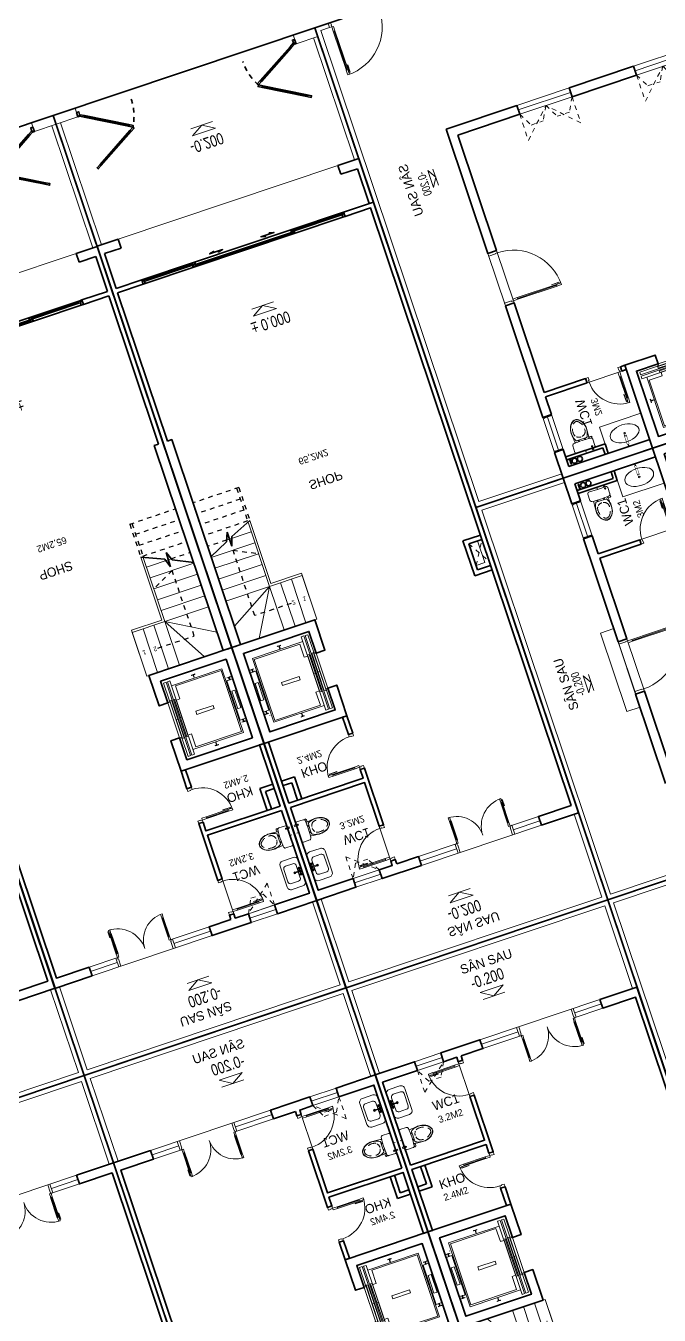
# Model space of a CAD drawing. Header units: metres. Extents: x 551291 to 569219, y 2064429 to 2066248.
# Drawn here: x 552777.28 to 552791.05, y 2065712.37 to 2065740.4 of the extents above; entities that cross this region are included whole.
import ezdxf

# ---------------------------------------------------------------- set-up
doc = ezdxf.new("R2010")
doc.units = ezdxf.units.M
for name, pattern in [('$AUDIT_BAD_LTYPE2', [0]), ('CENTER', [2, 1.25, -0.25, 0.25, -0.25]), ('DASHDOT2', [0.5, 0.25, -0.125, 0, -0.125]), ('HIDDEN', [0.375, 0.25, -0.125]), ('HIDDEN2', [0.1875, 0.125, -0.0625]), ('xref-thap C (mb tang 32-2)$0$HIDDEN', [0.375, 0.25, -0.125])]:
    doc.linetypes.add(name, pattern=pattern)
doc.layers.get('0').update_dxf_attribs({"linetype": 'CONTINUOUS'})
doc.layers.get('DEFPOINTS').update_dxf_attribs({"linetype": 'CONTINUOUS'})
for name, color, linetype in [('-AREA', 2, 'CONTINUOUS'), ('1-NETMANH', 8, 'CONTINUOUS'), ('APOLIC', 7, 'CONTINUOUS'), ('ChiaLo', 128, 'CENTER'), ('datOlienke', 42, 'CONTINUOUS'), ('LoLK', 6, 'CONTINUOUS'), ('TEXT25', 2, 'CONTINUOUS'), ('ViaHeS', 32, 'CONTINUOUS')]:
    doc.layers.add(name, color=color, linetype=linetype)
for name, color, linetype, lineweight in [('-CONCRETE', 1, 'CONTINUOUS', 35), ('-DIM', 9, 'CONTINUOUS', 13), ('-DOOR', 137, 'CONTINUOUS', 9), ('-FURNITURE', 46, 'CONTINUOUS', 9), ('-HATCH', 8, 'CONTINUOUS', 5), ('-HIDE', 3, 'HIDDEN', 13), ('-KH', 143, 'CONTINUOUS', 13), ('-LINE1', 7, 'CONTINUOUS', 18), ('-LINE2', 252, 'CONTINUOUS', 9), ('-TEXT', 7, 'CONTINUOUS', 15), ('-WALL', 4, 'CONTINUOUS', 35), ('text', 7, 'CONTINUOUS', 25)]:
    doc.layers.add(name, color=color, linetype=linetype, lineweight=lineweight)
doc.styles.add('1', font='arial.ttf')
doc.styles.add('SVN_AVO_thuong', font='')
doc.styles.add('T1', font='', dxfattribs={"height": 200})
doc.styles.add('vnavanth', font='', dxfattribs={"width": 0.8})
doc.styles.get('SVN_AVO_thuong').set_extended_font_data('SVN-Avo')
doc.styles.get('T1').set_extended_font_data('VNgeometric Light')
doc.styles.get('vnavanth').set_extended_font_data('.VnAvantH')

# ---------------------------------------------------------------- blocks, each defined once
blk = doc.blocks.new('X-5M-DH-2-CORE$0$A$C75E80C28')
at = {"layer": '-LINE2', "linetype": 'Continuous', "ltscale": 2}
for p, q in [((-731, -149), (731, -149)), ((-731, -1305), (-731, -149)), ((-700, -179), (700, -179)), ((-700, -1225), (-700, -179)), ((-557, -112), (-560, -112)), ((-510, -22), (-510, -51)), ((-507, -22), (-510, -22)), ((-510, -109), (-510, -79)), ((-507, -22), (-507, -51)), ((-507, -109), (-507, -79)), ((-456, -57), (-501, -57)), ((-456, -60), (-501, -60)), ((-456, -70), (-501, -70)), ((-456, -73), (-501, -73)), ((-453, -63), (-453, -67)), ((-450, -63), (-450, -67)), ((450, -63), (450, -67)), ((453, -63), (453, -67)), ((456, -57), (501, -57)), ((456, -60), (501, -60)), ((456, -70), (501, -70)), ((456, -73), (501, -73)), ((457, -112), (460, -112)), ((507, -22), (510, -22)), ((507, -22), (507, -51)), ((507, -109), (507, -79)), ((510, -22), (510, -51)), ((510, -109), (510, -79)), ((700, -1225), (700, -179)), ((731, -1305), (731, -149)), ((840, -1305), (-840, -1305)), ((-840, -1365), (-840, -1305)), ((840, -1365), (-840, -1365)), ((840, -1395), (-840, -1395)), ((-840, -1395), (-840, -1455)), ((-700, -1225), (-400, -1225)), ((425, -1309), (-425, -1309)), ((-425, -1343), (-425, -1309)), ((425, -1343), (-425, -1343)), ((-400, -1305), (-400, -1225)), ((0, -1309), (0, -1343)), ((700, -1225), (400, -1225)), ((400, -1305), (400, -1225)), ((425, -1343), (425, -1309)), ((840, -1365), (840, -1305)), ((840, -1395), (840, -1455)), ((-840, -1455), (-435, -1455)), ((-435, -1450), (-435, -1460)), ((-435, -1450), (-400, -1450)), ((-435, -1460), (-425, -1460)), ((-435, -1490), (-435, -1500)), ((-435, -1490), (-425, -1490)), ((-435, -1500), (-400, -1500)), ((-433, -1452), (-433, -1458)), ((-433, -1452), (-402, -1452)), ((-433, -1458), (-425, -1458)), ((-433, -1492), (-433, -1498)), ((-433, -1492), (-425, -1492)), ((-433, -1498), (-402, -1498)), ((430, -1406), (-430, -1406)), ((-430, -1406), (-430, -1446)), ((430, -1446), (-430, -1446)), ((-425, -1458), (-425, -1460)), ((-425, -1490), (-425, -1492)), ((-402, -1452), (-402, -1498)), ((400, -1450), (-400, -1450)), ((-400, -1450), (-400, -1500)), ((0, -1406), (0, -1446)), ((400, -1450), (400, -1500)), ((435, -1450), (400, -1450)), ((435, -1500), (400, -1500)), ((402, -1452), (402, -1498)), ((433, -1452), (402, -1452)), ((433, -1498), (402, -1498)), ((433, -1458), (425, -1458)), ((425, -1458), (425, -1460)), ((435, -1460), (425, -1460)), ((425, -1490), (425, -1492)), ((435, -1490), (425, -1490)), ((433, -1492), (425, -1492)), ((430, -1406), (430, -1446)), ((433, -1452), (433, -1458)), ((433, -1492), (433, -1498)), ((435, -1450), (435, -1460)), ((840, -1455), (435, -1455)), ((435, -1490), (435, -1500))]:
    blk.add_line(p, q, dxfattribs=at)
for points in [[(-450, 0), (-450, -130), (450, -130), (450, 0)], [(-200, -29), (200, -29), (200, -101), (-200, -101)], [(-36, -584), (36, -584), (36, -984), (-36, -984)]]:
    blk.add_lwpolyline(points, close=True, dxfattribs=at)
for points in [[(-780, -789), (-751, -789, 0.414214), (-750, -788), (-750, -784), (-750, -780, 0.414214), (-751, -779), (-780, -779, -0.256978), (-784, -782), (-798, -782, -0.414214), (-801, -779), (-804, -749, 0.414214), (-807, -746), (-812, -746), (-812, -784), (-812, -821), (-807, -821, 0.414214), (-804, -818), (-801, -789, -0.414214), (-798, -786), (-784, -786, -0.256978), (-780, -789)], [(780, -789), (751, -789, -0.414214), (750, -788), (750, -784), (750, -780, -0.414214), (751, -779), (780, -779, 0.256978), (784, -782), (798, -782, 0.414214), (801, -779), (804, -749, -0.414214), (807, -746), (812, -746), (812, -784), (812, -821), (807, -821, -0.414214), (804, -818), (801, -789, 0.414214), (798, -786), (784, -786, 0.256978), (780, -789)]]:
    blk.add_lwpolyline(points, format="xyb", dxfattribs=at)
for centre, radius, start, end in [((-501, -51), 9.4, 180, 270), ((-501, -79), 9.4, 90, 180), ((-501, -51), 6.2, 180, 270), ((-501, -79), 6.2, 90, 180), ((-456, -63), 6.2, 0, 90), ((-456, -63), 3, 0, 90), ((-456, -67), 6.2, 270, 0), ((-456, -67), 3, 270, 0), ((456, -63), 6.2, 90, 180), ((456, -67), 6.2, 180, 270), ((456, -63), 3, 90, 180), ((456, -67), 3, 180, 270), ((501, -51), 6.2, 270, 0), ((501, -51), 9.4, 270, 0), ((501, -79), 9.4, 0, 90), ((501, -79), 6.2, 0, 90)]:
    blk.add_arc(centre, radius, start, end, dxfattribs=at)
blk = doc.blocks.new('A$C3F71457E')
at = {"layer": '-CONCRETE'}
blk.add_lwpolyline([(0, -100), (0, 400), (-1500, 400), (-1500, -1400), (0, -1400), (0, -900), (200, -900), (200, -1600), (-1700, -1600), (-1700, 600), (200, 600), (200, -100), (0, -100)], dxfattribs=at)
at = {"layer": '-LINE1'}
blk.add_line((0, -900), (0, -100), dxfattribs=at)
at = {"color": 2, "rotation": 90}
blk.add_blockref('X-5M-DH-2-CORE$0$A$C75E80C28', (-1500, -500), dxfattribs=at)
blk = doc.blocks.new('A$C18091ED7')
for p, q in [((-83, -267), (-83, -300)), ((-83, -278), (-83, -288)), ((-63, -265), (-81, -265)), ((-61, -267), (-61, -300)), ((0, -42), (0, 0)), ((61, -267), (61, -300)), ((63, -265), (81, -265)), ((83, -267), (83, -300)), ((83, -278), (83, -288)), ((146, -27), (179, -27)), ((146, -27), (146, -30)), ((146, -30), (166, -30)), ((153, -37), (146, -30)), ((152, 0), (152, -27)), ((152, 0), (179, 0)), ((153, -37), (166, -37)), ((153, -40), (153, -37)), ((153, -40), (178, -40)), ((153, -40), (178, -40)), ((153, -40), (153, -42)), ((165, -262), (165, -290)), ((185, -30), (166, -30)), ((178, -37), (166, -37)), ((168, -260), (228, -260)), ((185, -30), (178, -37)), ((178, -37), (178, -40)), ((178, -40), (178, -42)), ((179, 0), (179, -27)), ((179, -27), (185, -27)), ((185, -27), (185, -30)), ((231, -274), (231, -262)), ((-61, -290), (-83, -290)), ((61, -290), (83, -290)), ((168, -292), (207, -292))]:
    blk.add_line(p, q)
for points in [[(230, -219, -0.137407), (225, -235), (222, -241, -0.236081), (198, -255, -0.051961), (-198, -255, -0.236081), (-222, -241), (-225, -235, -0.137407), (-230, -219), (-230, -72, -0.198912), (-226, -63), (-209, -46, -0.198912), (-200, -42), (0, -42), (200, -42, -0.198912), (209, -46), (226, -63, -0.198912), (230, -72)], [(144, -619, -0.212405), (26, -734, -0.027685), (-1, -739, -0.022279), (-26, -734, -0.212405), (-144, -619, -0.142796), (-167, -428, -0.093005), (-128, -309, -0.256439), (-111, -300), (0, -300), (111, -300, -0.256439), (128, -309, -0.093005), (167, -428, -0.142796)]]:
    blk.add_lwpolyline(points, format="xyb", close=True)
at = {"linetype": 'xref-thap C (mb tang 32-2)$0$HIDDEN', "ltscale": 100}
blk.add_lwpolyline([(61, -669, -0.199031), (0, -699, -0.199031), (-61, -669, -0.218924), (-132, -478, -0.153791), (-112, -404, -0.236701), (0, -348, -0.236701), (112, -404, -0.153791), (132, -478, -0.218924)], format="xyb", close=True, dxfattribs=at)
blk.add_circle((166, -78), 13.9)
for centre, radius, start, end in [((-81, -267), 1.98, 90, 180), ((-63, -267), 1.98, 0, 90), ((63, -267), 1.98, 90, 180), ((81, -267), 1.98, 0, 90), ((168, -262), 2.47, 90, 180), ((168, -225), 80.1, 306.4659, 320.3123), ((228, -274), 2.47, 320.3123, 0), ((168, -290), 2.47, 180, 270), ((207, -277), 15.5, 270, 306.4659)]:
    blk.add_arc(centre, radius, start, end)
for points in [[(-156, -259), (-157, -267), (-164, -328), (-169, -385), (-184, -528), (-136, -679), (-50, -735), (-20, -741), (0, -744)], [(156, -259), (157, -267), (164, -328), (169, -385), (184, -528), (136, -679), (50, -735), (20, -741), (0, -744)]]:
    blk.add_open_spline(points, degree=3, knots=[130.613938, 130.613938, 130.613938, 130.613938, 152.852109, 311.129351, 417.703951, 561.383393, 697.692632, 710.812262, 710.812262, 710.812262, 710.812262])
blk = doc.blocks.new('*U1202')
at = {"linetype": '$AUDIT_BAD_LTYPE2'}
for p, q in [((70, 100), (70, 600)), ((90, 600), (90, 100))]:
    blk.add_line(p, q, dxfattribs=at)
for points in [[(50, 600), (90, 600), (90, 700), (50, 700), (50, 600)], [(50, 603), (50, 100)], [(50, 100), (90, 100), (90, 0), (50, 0), (50, 100)]]:
    blk.add_lwpolyline(points)
for points in [[(118, 495), (118, 664), (90, 664), (90, 636), (113, 636), (113, 495)], [(0, 0), (50, 0), (50, -40), (60, -40), (60, -100), (0, -100)], [(800, 0), (750, 0), (750, -40), (740, -40), (740, -100), (800, -100)]]:
    blk.add_lwpolyline(points, close=True)
at = {"linetype": '$AUDIT_BAD_LTYPE2', "ltscale": 0.3}
blk.add_arc((50, 0), 700, 0, 90, dxfattribs=at)
blk = doc.blocks.new('*U1117')
at = {"linetype": '$AUDIT_BAD_LTYPE2'}
for p, q in [((70, 100), (70, 1000)), ((90, 1000), (90, 100))]:
    blk.add_line(p, q, dxfattribs=at)
for points in [[(50, 1000), (90, 1000), (90, 1100), (50, 1100), (50, 1000)], [(50, 1003), (50, 100)], [(50, 100), (90, 100), (90, 0), (50, 0), (50, 100)]]:
    blk.add_lwpolyline(points)
for points in [[(118, 895), (118, 1064), (90, 1064), (90, 1036), (113, 1036), (113, 895)], [(0, 0), (50, 0), (50, -40), (60, -40), (60, -200), (0, -200)], [(1200, 0), (1150, 0), (1150, -40), (1140, -40), (1140, -200), (1200, -200)]]:
    blk.add_lwpolyline(points, close=True)
at = {"linetype": '$AUDIT_BAD_LTYPE2', "ltscale": 0.3}
blk.add_arc((50, 0), 1100, 0, 90, dxfattribs=at)
blk = doc.blocks.new('*U1106')
at = {"ltscale": 10}
for p, q in [((0, 1600), (0, 0)), ((200, 1555), (200, 45)), ((400, 1555), (400, 0)), ((400, 0), (0, 0))]:
    blk.add_line(p, q, dxfattribs=at)
for points in [[(400, 1600), (400, 1555), (50, 1555), (50, 1540), (0, 1540), (0, 1600)], [(400, 0), (400, 45), (50, 45), (50, 60), (0, 60), (0, 0)]]:
    blk.add_lwpolyline(points, close=True, dxfattribs=at)
blk = doc.blocks.new('Sink_Cicle')
blk.add_lwpolyline([(17, -50), (-17, -50), (-18, -252), (17, -252)], close=True)
blk.add_circle((0, -300), 17.5)
at = {"layer": 'DEFPOINTS'}
blk.add_line((0, -100), (0, 0), dxfattribs=at)
blk.add_wipeout([(17, -50), (-17, -50), (-18, -252), (17, -252)])
at = {"layer": '-FURNITURE', "linetype": 'Continuous'}
blk.add_ellipse((0, -300), major_axis=(-325, 0), ratio=0.584615, dxfattribs=at)
blk.add_line((-18, -237), (17, -237))
blk = doc.blocks.new('MAU M10SH')
at = {"layer": '-CONCRETE'}
for centre, radius in [((6471, 12078, 0), 13), ((6509, 12078, 0), 13), ((6551, 12078, 0), 13), ((6520, 11987, 0), 55), ((6520, 11867, 0), 55)]:
    blk.add_circle(centre, radius, dxfattribs=at)
at = {"layer": '-FURNITURE'}
blk.add_lwpolyline([(6000, 10300), (6600, 10300), (6600, 11250), (6000, 11250)], close=True, dxfattribs=at)
at = {"layer": '-HATCH'}
blk.add_lwpolyline([(1850, 12350), (3050, 12350), (3050, 12150), (1850, 12150)], close=True, dxfattribs=at)
at = {"layer": '-KH'}
blk.add_line((2209, 13189), (2577, 13189), dxfattribs=at)
blk.add_lwpolyline([(2589, 13306), (2198, 13306), (2393, 13189)], close=True, dxfattribs=at)
blk.add_solid([(2393, 13189), (2393, 13306), (2589, 13306), (2393, 13189)], dxfattribs=at)
at = {"layer": '-LINE1'}
blk.add_lwpolyline([(6700, 12350), (6700, 14250), (-2100, 14250), (-2100, -3208), (2098, -3110)], dxfattribs=at)
blk.add_lwpolyline([(1550, 12350), (3350, 12350), (3350, 12650), (1550, 12650)], close=True, dxfattribs=at)
at = {"layer": '-LINE2'}
blk.add_line((5000, 10400), (5000, 11200), dxfattribs=at)
at = {"layer": '-WALL'}
for p, q in [((-200, 12350), (1850, 12350)), ((1850, 12150), (1850, 12350)), ((1850, 12350), (1850, 12150)), ((1850, 12150), (1850, 12350)), ((3050, 12350), (5411, 12350)), ((3050, 12150), (3050, 12350)), ((3050, 12150), (3050, 12350)), ((5411, 12150), (5411, 12350)), ((6211, 12350), (6800, 12350)), ((6211, 12150), (6211, 12350)), ((6800, 12350), (6800, -1096)), ((0, 12150), (1850, 12150)), ((3050, 12150), (4900, 12150)), ((4900, 11200), (4900, 12150)), ((5000, 12150), (5411, 12150)), ((5000, 11200), (5000, 12150)), ((6211, 12150), (6600, 12150)), ((6380, 11250), (6380, 12150)), ((6450, 11320), (6450, 12150)), ((6600, 12150), (6600, 10300)), ((6380, 11250), (6600, 11250)), ((6450, 11320), (6600, 11320)), ((5000, 11200), (4900, 11200))]:
    blk.add_line(p, q, dxfattribs=at)
blk.add_lwpolyline([(6800, -3100), (6800, 14350), (-2200, 14350), (-2200, -3310)], close=True, dxfattribs=at)
at = {"layer": '-DOOR', "rotation": 180}
blk.add_blockref('*U1117', (3050, 12150), dxfattribs=at)
at = {"layer": '-DOOR', "xscale": 0.5000000000000001, "yscale": 0.5000000000000001, "zscale": 0.5000000000000001, "rotation": 270}
blk.add_blockref('*U1106', (5411, 12350), dxfattribs=at)
at = {"layer": '-DOOR', "xscale": -1, "rotation": 269.9999999899506}
blk.add_blockref('*U1202', (5000, 10400), dxfattribs=at)
at = {"layer": '-FURNITURE', "rotation": 270}
blk.add_blockref('A$C18091ED7', (6374, 11724), dxfattribs=at)
at = {"layer": '-WALL', "rotation": 180}
blk.add_blockref('A$C3F71457E', (5100, 8700), dxfattribs=at)
at = {"layer": '-TEXT', "color": 2, "style": 'vnavanth'}
blk.add_text('S¢N SAU', height=200, dxfattribs=at).set_placement((1945, 13617))
at = {"layer": '-TEXT', "style": '1', "width": 0.75}
blk.add_text('-0.200', height=180, dxfattribs=at).set_placement((2184, 13377))
at = {"layer": 'TEXT25'}
for s, height, style, p in [('WC1', 200, 'SVN_AVO_thuong', (5378, 11206)), ('3M2', 150, 'T1', (5449, 10933))]:
    blk.add_text(s, height=height, rotation=360, dxfattribs=dict(at, style=style)).set_placement(p)
at = {"layer": '-FURNITURE', "xscale": -1, "rotation": 269.9963422654919}
blk.add_blockref('Sink_Cicle', (6600, 10775), dxfattribs=at)
blk = doc.blocks.new('*U1099')
at = {"linetype": '$AUDIT_BAD_LTYPE2'}
for p, q in [((70, 100), (70, 1000)), ((90, 1000), (90, 100))]:
    blk.add_line(p, q, dxfattribs=at)
for points in [[(50, 1000), (90, 1000), (90, 1100), (50, 1100), (50, 1000)], [(50, 1003), (50, 100)], [(50, 100), (90, 100), (90, 0), (50, 0), (50, 100)]]:
    blk.add_lwpolyline(points)
for points in [[(118, 895), (118, 1064), (90, 1064), (90, 1036), (113, 1036), (113, 895)], [(0, 0), (50, 0), (50, -40), (60, -40), (60, -100), (0, -100)], [(1200, 0), (1150, 0), (1150, -40), (1140, -40), (1140, -100), (1200, -100)]]:
    blk.add_lwpolyline(points, close=True)
at = {"linetype": '$AUDIT_BAD_LTYPE2', "ltscale": 0.3}
blk.add_arc((50, 0), 1100, 0, 90, dxfattribs=at)
blk = doc.blocks.new('D12')
at = {"layer": '-DOOR'}
for p, q in [((0, 200), (1200, 200)), ((0, 100), (1200, 100)), ((0, 0), (1200, 0))]:
    blk.add_line(p, q, dxfattribs=at)
at = {"layer": '-LINE2', "linetype": 'HIDDEN2', "ltscale": 10}
for p, q in [((0, 200), (0, 800)), ((0, 800), (600, 200)), ((1200, 800), (600, 200)), ((1200, 200), (1200, 800)), ((0, 200), (160, 500)), ((160, 500), (439, 500)), ((600, 200), (439, 500)), ((600, 200), (761, 500)), ((1040, 500), (761, 500)), ((1200, 200), (1040, 500))]:
    blk.add_line(p, q, dxfattribs=at)
blk = doc.blocks.new('MAU M9SH')
at = {"layer": '-CONCRETE'}
for centre, radius in [((7671, -265, 0), 13), ((7709, -265, 0), 13), ((7751, -265, 0), 13), ((7720, -356, 0), 55), ((7720, -477, 0), 55)]:
    blk.add_circle(centre, radius, dxfattribs=at)
at = {"layer": '-FURNITURE'}
blk.add_lwpolyline([(7200, -2050), (7800, -2050), (7800, -1100), (7200, -1100)], close=True, dxfattribs=at)
at = {"layer": '-HATCH'}
blk.add_lwpolyline([(2850, 0), (4050, 0), (4050, -200), (2850, -200)], close=True, dxfattribs=at)
at = {"layer": '-KH'}
blk.add_line((734, 547), (1102, 547), dxfattribs=at)
blk.add_lwpolyline([(1113, 664), (722, 664), (918, 547)], close=True, dxfattribs=at)
blk.add_solid([(918, 547), (918, 664), (1113, 664), (918, 547)], dxfattribs=at)
at = {"layer": '-LINE1', "linetype": 'Continuous', "ltscale": 10}
blk.add_lwpolyline([(7900, 0), (7900, 1900), (-2900, 1900), (-2900, 1700)], dxfattribs=at)
at = {"layer": '-LINE2'}
blk.add_line((6200, -1950), (6200, -1150), dxfattribs=at)
at = {"layer": '-WALL'}
for p, q in [((0, 0), (2850, 0)), ((0, -1620), (0, 0)), ((2850, -200), (2850, 0)), ((4050, 0), (6611, 0)), ((6611, -200), (6611, 0)), ((7411, 0), (8000, 0)), ((7411, -200), (7411, 0)), ((8000, 0), (8000, -13450)), ((200, -200), (2850, -200)), ((200, -1620), (200, -200)), ((2850, -200), (2850, 0)), ((4050, -200), (4050, 0)), ((4050, -200), (4050, 0)), ((4050, -200), (6100, -200)), ((6100, -1150), (6100, -200)), ((6200, -200), (6611, -200)), ((6200, -1150), (6200, -200)), ((7411, -200), (7800, -200)), ((7580, -1100), (7580, -200)), ((7650, -1030), (7650, -200)), ((7800, -200), (7800, -2050)), ((7580, -1100), (7800, -1100)), ((7650, -1030), (7800, -1030)), ((6200, -1150), (6100, -1150)), ((0, -1620), (200, -1620)), ((6100, -2050), (6100, -1950)), ((6200, -1950), (6100, -1950)), ((6200, -2050), (6200, -1950)), ((0, -4300), (0, -2820)), ((0, -2820), (200, -2820)), ((200, -4300), (200, -2820)), ((0, -4300), (200, -4300))]:
    blk.add_line(p, q, dxfattribs=at)
blk.add_lwpolyline([(-3000, 2000), (-3000, -10051), (1994, -15287), (8000, -15571), (8000, 2000)], close=True, dxfattribs=at)
at = {"layer": '-DOOR'}
for name, p, rotation in [('*U1099', (-2900, 1700), 270), ('*U1117', (4050, -200), 180)]:
    blk.add_blockref(name, p, dxfattribs=dict(at, rotation=rotation))
at = {"layer": '-DOOR', "xscale": 0.5000000000000001, "yscale": 0.5000000000000001, "zscale": 0.5000000000000001, "rotation": 270}
blk.add_blockref('*U1106', (6611, 0), dxfattribs=at)
at = {"layer": '-DOOR', "xscale": -1, "rotation": 269.9999999899506}
blk.add_blockref('*U1202', (6200, -1950), dxfattribs=at)
at = {"layer": '-FURNITURE', "rotation": 270}
blk.add_blockref('A$C18091ED7', (7622, -650), dxfattribs=at)
at = {"layer": '-WALL', "rotation": 180}
blk.add_blockref('A$C3F71457E', (6300, -3650), dxfattribs=at)
at = {"rotation": 270}
for p in [(0, -1620), (0, -4300)]:
    blk.add_blockref('D12', p, dxfattribs=at)
at = {"layer": '-TEXT', "color": 2, "style": 'vnavanth'}
blk.add_text('S¢N SAU', height=200, dxfattribs=at).set_placement((426, 1049))
at = {"layer": '-TEXT', "style": '1', "width": 0.75}
blk.add_text('-0.200', height=180, dxfattribs=at).set_placement((709, 735))
at = {"layer": 'TEXT25'}
for s, height, style, p in [('WC1', 200, 'SVN_AVO_thuong', (6495, -978)), ('3M2', 150, 'T1', (6567, -1252))]:
    blk.add_text(s, height=height, rotation=360, dxfattribs=dict(at, style=style)).set_placement(p)
at = {"layer": '-FURNITURE', "xscale": -1, "rotation": 269.9963422654919}
blk.add_blockref('Sink_Cicle', (7800, -1575), dxfattribs=at)
blk = doc.blocks.new('lavabo4')
for p, q in [((241, 0), (-241, 0)), ((-327, -86), (-327, -330)), ((-200, -138), (-200, -305)), ((141, -80), (-141, -80)), ((-74, -39), (-79, -39)), ((-74, -44), (-79, -44)), ((-67, -33), (-67, -28)), ((-67, -50), (-67, -55)), ((-63, -33), (-63, -28)), ((-63, -50), (-63, -55)), ((-57, -39), (-52, -39)), ((-57, -44), (-52, -44)), ((-9, -57), (-9, -123)), ((9, -123), (9, -57)), ((57, -39), (52, -39)), ((57, -44), (52, -44)), ((63, -33), (63, -28)), ((63, -50), (63, -55)), ((68, -33), (68, -28)), ((68, -50), (68, -55)), ((74, -39), (79, -39)), ((74, -44), (79, -44)), ((200, -305), (200, -138)), ((327, -330), (327, -86)), ((-241, -416), (241, -416)), ((-141, -363), (141, -363))]:
    blk.add_line(p, q)
for centre, radius in [((-65, -42), 24.8), ((-83, -42), 5.03), ((-65, -42), 9), ((-65, -24), 5.03), ((-65, -60), 5.03), ((-47, -42), 5.03), ((0, -159), 22.8), ((0, -159), 14.1), ((0, -42), 9), ((65, -42), 24.8), ((47, -42), 5.03), ((65, -42), 9), ((65, -24), 5.03), ((65, -60), 5.03), ((83, -42), 5.03)]:
    blk.add_circle(centre, radius)
for centre, radius, start, end in [((-241, -86), 86.1, 90, 180), ((-141, -138), 58.8, 90, 180), ((-65, -42), 18, 105.2407, 164.2093), ((-65, -42), 18, 196.2342, 253.9047), ((-65, -42), 18, 16.4413, 74.0789), ((-65, -42), 18, 286.12, 344.0884), ((0, -42), 27, 289.6514, 250.3603), ((0, -42), 18, 300.3431, 239.7554), ((0, -123), 9, 180, 0), ((65, -42), 18, 106.12, 164.0884), ((65, -42), 18, 196.4413, 254.0789), ((65, -42), 18, 16.2342, 73.9047), ((65, -42), 18, 285.2407, 344.2093), ((141, -138), 58.8, 0, 90), ((241, -86), 86.1, 0, 90), ((-241, -330), 86.1, 180, 270), ((-141, -305), 58.8, 180, 270), ((141, -305), 58.8, 270, 0), ((241, -330), 86.1, 270, 0)]:
    blk.add_arc(centre, radius, start, end)
blk = doc.blocks.new('A$Cf949713d')
at = {"layer": '-LINE1'}
for p, q in [((1754, 3250), (4, 3250)), ((1004, 2250), (427, 3250)), ((1004, 3250), (1004, 2250)), ((1254, 2250), (1254, 3250)), ((1254, 3250), (1254, 2250)), ((1504, 2250), (1504, 3250)), ((1504, 3250), (1504, 2250)), ((1754, 2250), (1754, 3250)), ((1754, 3250), (1754, 2200)), ((1004, 2250), (4, 2827)), ((1004, 780), (1004, 2250)), ((1004, 2250), (1754, 2250)), ((1054, 2200), (1054, 759)), ((1054, 2200), (1754, 2200))]:
    blk.add_line(p, q, dxfattribs=at)
at = {"layer": '-LINE1', "lineweight": 18}
for p, q in [((4, 3250), (4, 1250)), ((1004, 2250), (4, 2250)), ((1004, 2000), (4, 2000)), ((1004, 1750), (4, 1750)), ((1004, 1500), (4, 1500)), ((1004, 1250), (4, 1250)), ((1004, 1000), (439, 1000))]:
    blk.add_line(p, q, dxfattribs=at)
at = {"layer": '-WALL'}
for p, q in [((426, 1032), (0, 1235)), ((505, 1160), (503, 839)), ((570, 962), (505, 1160)), ((503, 839), (426, 1032)), ((1054, 759), (570, 962))]:
    blk.add_line(p, q, dxfattribs=at)
at = {"layer": '1-NETMANH', "linetype": 'DASHDOT2'}
for p, q in [((4, 1233), (4, 0)), ((439, 1000), (4, 1000)), ((1004, 750), (4, 750)), ((1004, 0), (1004, 780)), ((1054, 0), (1054, 759)), ((1004, 500), (4, 500)), ((1004, 250), (4, 250)), ((1054, 0), (4, 0))]:
    blk.add_line(p, q, dxfattribs=at)
blk.add_lwpolyline([(1331, 2750), (496, 2750), (502, 1250), (502, 1250), (1004, 1500), (1004, 1500)], dxfattribs=at)
at = {"layer": '-TEXT', "color": 2, "style": 'vnavanth'}
for s, p in [('2', (1351, 2698)), ('1', (1600, 2698))]:
    blk.add_text(s, height=100, dxfattribs=at).set_placement(p)
blk = doc.blocks.new('*U1193')
at = {"color": 8, "ltscale": 100}
for p, q in [((50, 100), (4580, 100)), ((50, 0), (4580, 0))]:
    blk.add_line(p, q, dxfattribs=at)
at = {"ltscale": 100}
for p, q in [((105, 45), (1148, 45)), ((1148, 10), (105, 10)), ((1218, 90), (2245, 90)), ((2245, 55), (1218, 55)), ((3413, 90), (2385, 90)), ((2385, 55), (3413, 55)), ((4525, 45), (3483, 45)), ((3483, 10), (4525, 10))]:
    blk.add_line(p, q, dxfattribs=at)
for points in [[(50, 100), (0, 100), (0, 0), (50, 0), (50, 10), (35, 10), (35, 45), (50, 45)], [(4630, 0), (4580, 0), (4580, 10), (4595, 10), (4595, 45), (4580, 45), (4580, 100), (4630, 100)]]:
    blk.add_lwpolyline(points, close=True)
for points in [[(105, 32), (95, 32), (95, 22), (105, 22), (105, 10), (35, 10), (35, 45), (105, 45)], [(1148, 90), (1218, 90), (1218, 77), (1208, 77), (1208, 67), (1218, 67), (1218, 55), (1148, 55)], [(1218, 10), (1148, 10), (1148, 22), (1158, 22), (1158, 32), (1148, 32), (1148, 45), (1218, 45)], [(2245, 67), (2255, 67), (2255, 77), (2245, 77), (2245, 90), (2315, 90), (2315, 55), (2245, 55)], [(2385, 67), (2375, 67), (2375, 77), (2385, 77), (2385, 90), (2315, 90), (2315, 55), (2385, 55)], [(3483, 90), (3413, 90), (3413, 77), (3423, 77), (3423, 67), (3413, 67), (3413, 55), (3483, 55)], [(3413, 10), (3483, 10), (3483, 22), (3473, 22), (3473, 32), (3483, 32), (3483, 45), (3413, 45)], [(4525, 32), (4535, 32), (4535, 22), (4525, 22), (4525, 10), (4595, 10), (4595, 45), (4525, 45)]]:
    blk.add_lwpolyline(points, close=True, dxfattribs=at)
at = {"color": 8, "ltscale": 100}
for points in [[(1158, 32), (1158, 22), (95, 22), (95, 32)], [(1208, 67), (1208, 77), (2255, 77), (2255, 67)], [(3423, 67), (3423, 77), (2375, 77), (2375, 67)], [(3473, 32), (3473, 22), (4535, 22), (4535, 32)]]:
    blk.add_lwpolyline(points, close=True, dxfattribs=at)
for points in [[(1677, -65), (1677, -90), (1577, -65), (1877, -65), (1777, -40), (1777, -65)], [(2954, -65), (2954, -90), (3054, -65), (2754, -65), (2854, -40), (2854, -65)]]:
    blk.add_lwpolyline(points)
blk = doc.blocks.new('*U1195')
for points in [[(22, 564), (22, 734), (50, 734), (50, 706), (27, 706), (27, 564)], [(0, 0), (50, 0), (50, -40), (60, -40), (60, -246), (0, -246)], [(1599, 0), (1549, 0), (1549, -40), (1539, -40), (1539, -246), (1599, -246)]]:
    blk.add_lwpolyline(points, close=True)
for points in [[(50, 670), (90, 670), (90, 770), (50, 770), (50, 670)], [(1549, 629), (1509, 629), (1509, 729), (1549, 729), (1549, 629)], [(50, 673), (50, 100)], [(1549, 632), (1549, 100)], [(50, 100), (90, 100), (90, 0), (50, 0), (50, 100)], [(1549, 100), (1509, 100), (1509, 0), (1549, 0), (1549, 100)]]:
    blk.add_lwpolyline(points)
at = {"ltscale": 0.3}
for points in [[(820, 0, 0.414214), (50, 770, 0.414214)], [(820, 0, -0.414214), (1549, 729, -0.414214)]]:
    blk.add_lwpolyline(points, format="xyb", dxfattribs=at)
at = {"layer": 'APOLIC', "linetype": '$AUDIT_BAD_LTYPE2'}
for p, q in [((70, 100), (70, 670)), ((90, 670), (90, 100)), ((1509, 629), (1509, 100)), ((1529, 100), (1529, 629))]:
    blk.add_line(p, q, dxfattribs=at)
blk = doc.blocks.new('MAU M1SH')
at = {"layer": '-DIM'}
blk.add_line((1020, 14600), (-380, 14600), dxfattribs=at)
at = {"layer": '-DOOR'}
for p, q in [((1020, 14700), (420, 14700)), ((1870, 14800), (1920, 14800)), ((1920, 14700), (2760, 14700)), ((4060, 14700), (4670, 14700))]:
    blk.add_line(p, q, dxfattribs=at)
blk.add_lwpolyline([(1020, 14600), (420, 14600), (420, 14800), (1020, 14800)], close=True, dxfattribs=at)
for points in [[(2833, 14600), (1920, 14600), (1920, 14800), (4670, 14800), (4670, 14600), (3987, 14600)], [(1320, 14500), (1320, 13700)]]:
    blk.add_lwpolyline(points, dxfattribs=at)
at = {"layer": '-HIDE', "ltscale": 10}
for p, q in [((5120, 9000), (5420, 8500)), ((5120, 8500), (5419, 9000))]:
    blk.add_line(p, q, dxfattribs=at)
at = {"layer": '-KH'}
for p, q in [((2265, 15612), (2762, 15612)), ((2271, 2164), (2768, 2164)), ((2265, -1975), (2762, -1975))]:
    blk.add_line(p, q, dxfattribs=at)
for points in [[(2777, 15771), (2250, 15771), (2514, 15612)], [(2783, 2323), (2256, 2323), (2520, 2164)], [(2777, -1816), (2250, -1816), (2514, -1975)]]:
    blk.add_lwpolyline(points, close=True, dxfattribs=at)
for points in [[(2514, 15612), (2514, 15771), (2777, 15771), (2514, 15612)], [(2520, 2164), (2520, 2323), (2783, 2323), (2520, 2164)], [(2514, -1975), (2514, -1816), (2777, -1816), (2514, -1975)]]:
    blk.add_solid(points, dxfattribs=at)
at = {"layer": '-LINE1'}
for p, q in [((5320, 9000), (5120, 9000)), ((5320, 9000), (5320, 8500)), ((0, -200), (5040, -200))]:
    blk.add_line(p, q, dxfattribs=at)
at = {"layer": '-LINE1', "lineweight": 18}
for p, q in [((-480, 800), (-480, -3200)), ((5520, 800), (5520, -3200)), ((-381, -3000), (-381, -200)), ((5420, -3000), (5420, -200)), ((20, -3100), (20, -3000))]:
    blk.add_line(p, q, dxfattribs=at)
at = {"layer": '-LINE1'}
for points in [[(-480, 14800), (-480, 16800), (5520, 16800), (5518, 14800)], [(-380, 14800), (-380, 16700), (5420, 16700), (5418, 14800)]]:
    blk.add_lwpolyline(points, dxfattribs=at)
at = {"layer": '-LINE1', "lineweight": 18}
for points in [[(-480, -3200), (20, -3200), (20, -3000), (-480, -3000)], [(5020, -3200), (5520, -3200), (5520, -3000), (5020, -3000)]]:
    blk.add_lwpolyline(points, close=True, dxfattribs=at)
at = {"layer": '-LINE2', "linetype": 'HIDDEN2', "ltscale": 10}
for points in [[(420, 14600), (420, 14100), (1019, 14600)], [(1020, 14600), (859, 14300), (580, 14300), (420, 14600)]]:
    blk.add_lwpolyline(points, dxfattribs=at)
at = {"layer": '-WALL'}
for p, q in [((-180, 12600), (-180, 12200)), ((-80, 12600), (-80, 12100)), ((-380, 12200), (-180, 12200)), ((-380, 12100), (-80, 12100)), ((-380, 9000), (-480, 9000)), ((-480, 9000), (-480, 800)), ((5020, 9200), (5419, 9200)), ((5020, 9200), (5020, 8400)), ((5120, 9100), (5419, 9100)), ((5120, 9100), (5120, 8500)), ((5120, 8500), (5420, 8500)), ((5020, 8400), (5420, 8400)), ((-380, 900), (-380, 4300)), ((205, 900), (-380, 900)), ((205, 800), (205, 900)), ((4835, 800), (4835, 900)), ((-480, 800), (-480, -200)), ((-381, 800), (205, 800)), ((-381, 0), (-381, 800)), ((5520, 800), (5420, 800)), ((5420, 800), (5420, 0)), ((5520, -200), (5520, 800)), ((0, 0), (-381, 0)), ((0, 0), (0, -200)), ((5040, 0), (5420, 0)), ((0, -200), (-480, -200)), ((5040, -200), (5040, 0)), ((5040, -200), (5520, -200))]:
    blk.add_line(p, q, dxfattribs=at)
for points in [[(-480, 16800), (5520, 16800), (5520, -3200), (-480, -3200)], [(1420, 14600), (1420, 14500), (1320, 14500), (1320, 14600), (1020, 14600), (1020, 14800), (1920, 14800), (1920, 14600)], [(1320, 11600), (1420, 11600), (1420, 11200), (1320, 11200)]]:
    blk.add_lwpolyline(points, close=True, dxfattribs=at)
for points in [[(-380, 12700), (1320, 12700), (1320, 13700), (1420, 13700), (1420, 12400), (1320, 12400), (1320, 12600), (-380, 12600), (-380, 11200), (-480, 11200), (-480, 14800), (420, 14800), (420, 14600), (-380, 14600), (-380, 12700)], [(4670, 14800), (5520, 14800), (5520, 800), (4835, 800), (4835, 900), (5419, 900), (5419, 14600), (4670, 14600), (4670, 14800)], [(-380, 4300), (-280, 4300), (-280, 9000)]]:
    blk.add_lwpolyline(points, dxfattribs=at)
at = {"ltscale": 100}
for p, q in [((995, -2360), (146, -1870)), ((164, -1839), (1013, -2329)), ((4876, -1839), (4027, -2329)), ((4044, -2360), (4893, -1870)), ((995, -2460), (146, -2950)), ((164, -2980), (1013, -2490)), ((4876, -2980), (4027, -2490)), ((4044, -2460), (4893, -2950))]:
    blk.add_line(p, q, dxfattribs=at)
for points in [[(158, -1850), (149, -1845), (144, -1854), (153, -1859), (146, -1870), (60, -1820), (77, -1789), (164, -1839)], [(4882, -1850), (4891, -1845), (4896, -1854), (4887, -1859), (4893, -1870), (4980, -1820), (4962, -1789), (4876, -1839)], [(1082, -2410), (995, -2360), (1001, -2349), (1010, -2354), (1015, -2345), (1006, -2340), (1013, -2329), (1099, -2379)], [(1082, -2410), (995, -2460), (1001, -2471), (1010, -2466), (1015, -2474), (1006, -2479), (1013, -2490), (1099, -2440)], [(3958, -2410), (4044, -2360), (4038, -2349), (4030, -2354), (4025, -2345), (4033, -2340), (4027, -2329), (3940, -2379)], [(3958, -2410), (4044, -2460), (4038, -2471), (4030, -2466), (4025, -2474), (4033, -2479), (4027, -2490), (3940, -2440)], [(70, -3035), (60, -3035), (60, -3000), (20, -3000), (20, -3100), (70, -3100)], [(158, -2969), (149, -2974), (144, -2966), (153, -2961), (146, -2950), (60, -3000), (77, -3030), (164, -2980)], [(4882, -2969), (4891, -2974), (4896, -2966), (4887, -2961), (4893, -2950), (4980, -3000), (4962, -3030), (4876, -2980)], [(4970, -3035), (4980, -3035), (4980, -3000), (5020, -3000), (5020, -3100), (4970, -3100)]]:
    blk.add_lwpolyline(points, close=True, dxfattribs=at)
at = {"color": 8, "ltscale": 100}
for points in [[(1015, -2345), (1010, -2354), (144, -1854), (149, -1845)], [(4025, -2345), (4030, -2354), (4896, -1854), (4891, -1845)], [(1015, -2474), (1010, -2466), (144, -2966), (149, -2974)], [(4025, -2474), (4030, -2466), (4896, -2966), (4891, -2974)]]:
    blk.add_lwpolyline(points, close=True, dxfattribs=at)
at = {"color": 8, "linetype": 'HIDDEN', "ltscale": 10}
for centre, start, end in [((60, -3000), 0, 30), ((4980, -3000), 150, 180)]:
    blk.add_arc(centre, 1180, start, end, dxfattribs=at)
blk.add_arc((562, -2710), 580, 210, 213.4596)
at = {"layer": 'text'}
for p, q in [((-480, 10000), (-481, 10000)), ((-480, 9900), (-481, 9900))]:
    blk.add_line(p, q, dxfattribs=at)
at = {"layer": '-DOOR', "xscale": 0.8130081300813009, "yscale": 0.8130081300813009, "zscale": 0.8130081300813009, "rotation": 180}
blk.add_blockref('*U1195', (4060, 14600), dxfattribs=at)
at = {"layer": '-DOOR', "xscale": -1, "rotation": 89.99999998995061}
for p in [(1320, 14500), (1320, 12400)]:
    blk.add_blockref('*U1202', p, dxfattribs=at)
at = {"layer": '-FURNITURE', "rotation": 90}
blk.add_blockref('lavabo4', (-380, 14077), dxfattribs=at)
at = {"layer": '-FURNITURE', "xscale": -1, "rotation": 90}
blk.add_blockref('A$C18091ED7', (-423, 13273), dxfattribs=at)
at = {"layer": '-WALL', "xscale": -1, "rotation": 180}
blk.add_blockref('A$C3F71457E', (1220, 9600), dxfattribs=at)
at = {"layer": '-WALL', "color": 1}
blk.add_blockref('A$Cf949713d', (-284, 5750), dxfattribs=at)
blk.add_blockref('*U1193', (205, 800))
at = {"layer": '-TEXT', "style": '1', "width": 0.75}
for s, p in [('-0.200', (2124, 15894)), ('%%P 0.000', (2136, 2446)), ('-0.200', (2124, -1693))]:
    blk.add_text(s, height=250, dxfattribs=at).set_placement(p)
at = {"layer": 'TEXT25'}
for s, height, style, p in [('SÂN SAU', 200, 'SVN_AVO_thuong', (2002, 16272)), ('WC1', 200, 'SVN_AVO_thuong', (487, 13653)), ('3.2M2', 150, 'T1', (509, 13362)), ('KHO', 200, 'SVN_AVO_thuong', (81, 11985)), ('2.4M2', 150, 'T1', (82, 11720)), ('SHOP', 200, 'SVN_AVO_thuong', (2235, 6098)), ('65,2M2', 150, 'T1', (2182, 5560))]:
    blk.add_text(s, height=height, rotation=360, dxfattribs=dict(at, style=style)).set_placement(p)

msp = doc.modelspace()

# ---------------------------------------------------------------- linework, layer by layer
at = {"layer": 'ChiaLo', "ltscale": 5}
for points in [[(552796.289, 2065702.44), (552783.563, 2065740.362)], [(552790.601, 2065700.531), (552777.875, 2065738.453)], [(552784.913, 2065698.622), (552772.186, 2065736.544)], [(552803.602, 2065735.484), (552787.063, 2065729.933)], [(552806.664, 2065727.018), (552687.542, 2065687.041)]]:
    msp.add_lwpolyline(points, dxfattribs=at)
at = {"layer": 'datOlienke'}
msp.add_lwpolyline([(552697.75, 2065669.371), (552808.728, 2065706.615), (552811.767, 2065712.907), (552801.56, 2065741.129), (552795.119, 2065744.24), (552686.814, 2065707.893), (552683.439, 2065701.493), (552691.644, 2065672.59)], close=True, dxfattribs=at)
at = {"layer": 'LoLK'}
for points in [[(552801.56, 2065741.129), (552795.119, 2065744.24), (552783.563, 2065740.362), (552787.063, 2065729.933), (552803.602, 2065735.484)], [(552783.563, 2065740.362), (552777.875, 2065738.453), (552784.238, 2065719.492), (552789.926, 2065721.401), (552787.063, 2065729.933)], [(552777.875, 2065738.453), (552772.186, 2065736.544), (552778.55, 2065717.583), (552784.238, 2065719.492)], [(552772.186, 2065736.544), (552766.498, 2065734.635), (552772.861, 2065715.674), (552778.55, 2065717.583)], [(552803.602, 2065735.484), (552787.063, 2065729.933), (552789.926, 2065721.401), (552806.664, 2065727.018)], [(552806.664, 2065727.018), (552789.926, 2065721.401), (552792.789, 2065712.869), (552809.726, 2065718.552)], [(552789.926, 2065721.401), (552784.238, 2065719.492), (552790.601, 2065700.531), (552796.289, 2065702.44), (552792.789, 2065712.869)], [(552784.238, 2065719.492), (552778.55, 2065717.583), (552784.913, 2065698.622), (552790.601, 2065700.531)], [(552778.55, 2065717.583), (552772.861, 2065715.674), (552779.224, 2065696.713), (552784.913, 2065698.622)]]:
    msp.add_lwpolyline(points, close=True, dxfattribs=at)
at = {"layer": 'ViaHeS'}
msp.add_lwpolyline([(552697.75, 2065669.371), (552808.728, 2065706.615), (552811.767, 2065712.907), (552801.56, 2065741.129), (552795.119, 2065744.24), (552686.814, 2065707.893), (552683.439, 2065701.493), (552691.644, 2065672.59)], close=True, dxfattribs=at)

# ---------------------------------------------------------------- block references
at = {"layer": '-WALL', "yscale": 0.001, "zscale": 0.001}
for p, xscale, rotation in [((552767.971, 2065731.754), -0.0009999999999999998, 198.5514997182336), ((552778.662, 2065699.9), 0.001, 18.551499718544), ((552777.751, 2065699.594), -0.001, 18.55149980358631)]:
    msp.add_blockref('MAU M1SH', p, dxfattribs=dict(at, xscale=xscale, rotation=rotation))

# ---------------------------------------------------------------- next in the draw order: block references
at = {"layer": '-AREA', "xscale": 0.001, "yscale": 0.001, "zscale": 0.001, "rotation": 108.5514997019525}
msp.add_blockref('MAU M10SH', (552802.83, 2065728.052), dxfattribs=at)

# ---------------------------------------------------------------- next in the draw order: block references
at = {"layer": '-AREA', "xscale": -0.001, "zscale": 0.001}
for name, p, yscale, rotation in [('MAU M9SH', (552786.413, 2065738.154), 0.001, 108.5514996163954), ('MAU M10SH', (552804.23, 2065723.881), 0.0009999999999999998, 108.5514996967344)]:
    msp.add_blockref(name, p, dxfattribs=dict(at, yscale=yscale, rotation=rotation))

# ---------------------------------------------------------------- next in the draw order: block references
at = {"layer": '-WALL', "yscale": 0.001, "zscale": 0.001}
for p, xscale, rotation in [((552779.348, 2065735.572), -0.0009999999999999998, 198.5514997182336), ((552778.437, 2065735.266), 0.001, 198.5514996331913), ((552790.038, 2065703.718), 0.001, 18.551499718544), ((552789.128, 2065703.412), -0.001, 18.55149980358631)]:
    msp.add_blockref('MAU M1SH', p, dxfattribs=dict(at, xscale=xscale, rotation=rotation))

doc.saveas('drawing.dxf')
